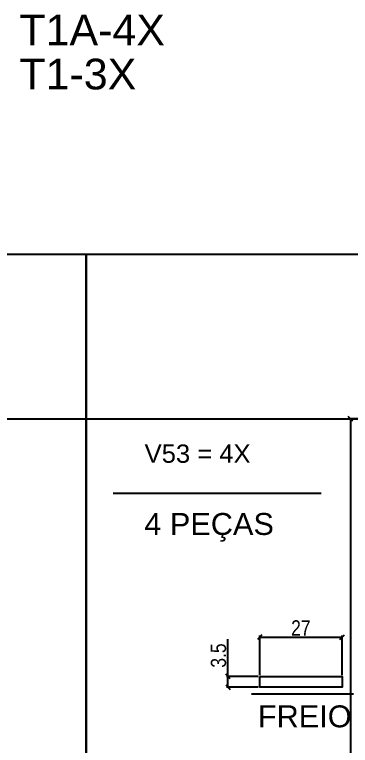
# Model space of a CAD drawing. Header units: millimetres. Extents: x 4248 to 7961, y 1155 to 5765.
# Drawn here: x 6698.3 to 6918.4, y 3946.6 to 4426.2 of the extents above; entities that cross this region are included whole.
import ezdxf

# ---------------------------------------------------------------- set-up
doc = ezdxf.new("R2010")
doc.units = ezdxf.units.MM
for name, color, linetype in [('1', 1, 'Continuous'), ('COTA', 241, 'Continuous'), ('GARFOS OK', 3, 'Continuous'), ('SARR_3.5x7', 81, 'Continuous'), ('VIGAS', 3, 'Continuous')]:
    doc.layers.add(name, color=color, linetype=linetype)
doc.layers.add('NOME DA VIGA', color=6, linetype='Continuous', lineweight=25)
doc.styles.add('COTA TECNICA 2X', font='techl___.ttf', dxfattribs={"height": 10})
doc.styles.add('R80-50', font='arial.ttf', dxfattribs={"height": 10})
doc.styles.get("Standard").update_dxf_attribs({"font": 'arial.ttf'})
doc.dimstyles.new('SECAO', dxfattribs={"dimscale": 0.333333, "dimtxt": 5, "dimasz": 9, "dimexe": 3, "dimexo": 3, "dimgap": 3, "dimtad": 1, "dimdec": 1, "dimlfac": 0.5, "dimzin": 12, "dimdsep": 46, "dimtxsty": 'COTA TECNICA 2X', "dimblk1": 'OBLIQUE', "dimblk2": 'OBLIQUE', "dimsah": 1, "dimcen": 0.9, "dimclrd": 4, "dimclre": 4, "dimclrt": 240, "dimadec": 1, "dimazin": 3, "dimtfac": 1, "dimtdec": 1, "dimtmove": 0, "dimatfit": 3, "dimfxl": 1, "dimtolj": 1, "dimtzin": 12, "dimarcsym": 0})

# ---------------------------------------------------------------- blocks, each defined once
blk = doc.blocks.new('_Oblique')
at = {"layer": '1', "color": 0, "lineweight": -2}
blk.add_line((-0.5, -0.5), (0.5, 0.5), dxfattribs=at)
blk = doc.blocks.new('*D133')
at = {"layer": 'COTA', "color": 4, "lineweight": -2, "transparency": 16777216}
for p, q in [((7053.88, 4160.91), (6917.41, 4160.91)), ((6918.41, 4160.91), (6918.41, 3514.91)), ((7039.88, 3514.91), (6917.41, 3514.91))]:
    blk.add_line(p, q, dxfattribs=at)
at = {"layer": 'Defpoints', "color": 0, "transparency": 16777216}
for p in [(7054.88, 4160.91), (6918.41, 3514.91), (7040.88, 3514.91)]:
    blk.add_point(p, dxfattribs=at)
at = {"layer": 'COTA', "color": 4, "lineweight": -2, "transparency": 16777216, "xscale": 3, "yscale": 3, "zscale": 3}
for p, rotation in [((6918.41, 4160.91), 90), ((6918.41, 3514.91), 270)]:
    blk.add_blockref('_Oblique', p, dxfattribs=dict(at, rotation=rotation))
at = {"layer": 'COTA', "color": 240, "transparency": 16777216, "insert": (6912.19, 3837.91), "char_height": 10, "attachment_point": 5, "rotation": 90, "style": 'COTA TECNICA 2X'}
blk.add_mtext('\\A1;323', dxfattribs=at)
blk = doc.blocks.new('*D144')
at = {"layer": 'COTA', "color": 4, "lineweight": -2, "transparency": 16777216}
for p, q in [((6838.13, 3991.79), (6838.13, 4016.39)), ((6857.91, 3991.79), (6837.13, 3991.79)), ((6838.13, 3984.79), (6838.13, 3991.79)), ((6857.91, 3984.79), (6837.13, 3984.79))]:
    blk.add_line(p, q, dxfattribs=at)
at = {"layer": 'Defpoints', "color": 0, "transparency": 16777216}
for p in [(6838.13, 3991.79), (6858.91, 3991.79), (6858.91, 3984.79)]:
    blk.add_point(p, dxfattribs=at)
at = {"layer": 'COTA', "color": 4, "lineweight": -2, "transparency": 16777216, "xscale": 3, "yscale": 3, "zscale": 3}
for p, rotation in [((6838.13, 3991.79), 90), ((6838.13, 3984.79), 270)]:
    blk.add_blockref('_Oblique', p, dxfattribs=dict(at, rotation=rotation))
at = {"layer": 'COTA', "color": 240, "transparency": 16777216, "insert": (6831.91, 4005.59), "char_height": 10, "attachment_point": 5, "rotation": 90, "style": 'COTA TECNICA 2X'}
blk.add_mtext('\\A1;3.5', dxfattribs=at)
blk = doc.blocks.new('*D428')
at = {"layer": 'COTA', "color": 4, "lineweight": -2, "transparency": 16777216}
for p, q in [((6858.91, 3992.79), (6858.91, 4018.63)), ((6858.91, 4017.63), (6912.91, 4017.63)), ((6912.91, 3992.79), (6912.91, 4018.63))]:
    blk.add_line(p, q, dxfattribs=at)
at = {"layer": 'Defpoints', "color": 0, "transparency": 16777216}
for p in [(6912.91, 4017.63), (6858.91, 3991.79), (6912.91, 3991.79)]:
    blk.add_point(p, dxfattribs=at)
at = {"layer": 'COTA', "color": 4, "lineweight": -2, "transparency": 16777216, "xscale": 3, "yscale": 3, "zscale": 3, "rotation": 180}
blk.add_blockref('_Oblique', (6858.91, 4017.63), dxfattribs=at)
at = {"layer": 'COTA', "color": 4, "lineweight": -2, "transparency": 16777216, "xscale": 3, "yscale": 3, "zscale": 3}
blk.add_blockref('_Oblique', (6912.91, 4017.63), dxfattribs=at)
at = {"layer": 'COTA', "color": 240, "transparency": 16777216, "insert": (6885.91, 4023.7), "char_height": 10, "attachment_point": 5, "style": 'COTA TECNICA 2X'}
blk.add_mtext('\\A1;27', dxfattribs=at)

msp = doc.modelspace()

# ---------------------------------------------------------------- linework, layer by layer
at = {"layer": 'COTA', "color": 1}
msp.add_line((4247.57, 4160.91), (7744.04, 4160.91), dxfattribs=at)
at = {"layer": 'GARFOS OK', "color": 3}
msp.add_line((6920.52, 3980.26), (6853.49, 3980.26), dxfattribs=at)
at = {"layer": 'SARR_3.5x7', "linetype": 'Continuous'}
msp.add_lwpolyline([(6858.91, 3991.79), (6912.91, 3991.79), (6912.91, 3984.79), (6858.91, 3984.79)], close=True, dxfattribs=at)
at = {"layer": 'VIGAS', "color": 7}
msp.add_line((6762.85, 4112.17), (6899.22, 4112.17), dxfattribs=at)
at = {"layer": 'VIGAS'}
for points in [[(6745.05, 3460.65), (6245.55, 3460.65), (6245.55, 4268.95), (6745.05, 4268.95)], [(7244.55, 3460.65), (6745.05, 3460.65), (6745.05, 4268.95), (7244.55, 4268.95)]]:
    msp.add_lwpolyline(points, close=True, dxfattribs=at)

# ---------------------------------------------------------------- texts
at = {"layer": 'NOME DA VIGA', "color": 6, "linetype": 'Continuous'}
for s, p in [('T1A-4X', (6701.35, 4406.02)), ('T1-3X', (6701.35, 4377.1))]:
    msp.add_text(s, height=20.16, dxfattribs=at).set_placement(p)
at = {"layer": 'VIGAS', "color": 7, "style": 'R80-50'}
msp.add_text('V53 = 4X', height=12, dxfattribs=at).set_placement((6783.5, 4132.08))
at = {"layer": 'VIGAS', "color": 7, "char_height": 14.4, "attachment_point": 1, "style": 'R80-50'}
for s, insert in [('4 PEÇAS', (6783.26, 4099.12)), ('FREIO', (6857.72, 3972.88))]:
    msp.add_mtext_dynamic_manual_height_columns(s, width=162.221, gutter_width=50, heights=[0], dxfattribs=dict(at, insert=insert))

# ---------------------------------------------------------------- dimensions: what is measured, and where the dimension line sits
at = {"layer": 'COTA', "color": 3}
for base, p1, p2, picture, middle in [((6918.41, 3514.91), (7054.88, 4160.91), (7040.88, 3514.91), '*D133', (6912.19, 3837.91)), ((6838.13, 3991.79), (6858.91, 3984.79), (6858.91, 3991.79), '*D144', (6831.91, 4005.59))]:
    dim = msp.add_linear_dim(base=base, p1=p1, p2=p2, angle=90, dimstyle='SECAO', dxfattribs=at)
    dim.commit()
    dim.dimension.update_dxf_attribs({"geometry": picture, "text_midpoint": middle})
dim = msp.add_linear_dim(base=(6912.91, 4017.63), p1=(6858.91, 3991.79), p2=(6912.91, 3991.79), dimstyle='SECAO', dxfattribs=at)
dim.commit()
dim.dimension.update_dxf_attribs({"geometry": '*D428', "text_midpoint": (6885.91, 4023.7)})

doc.saveas('drawing.dxf')
